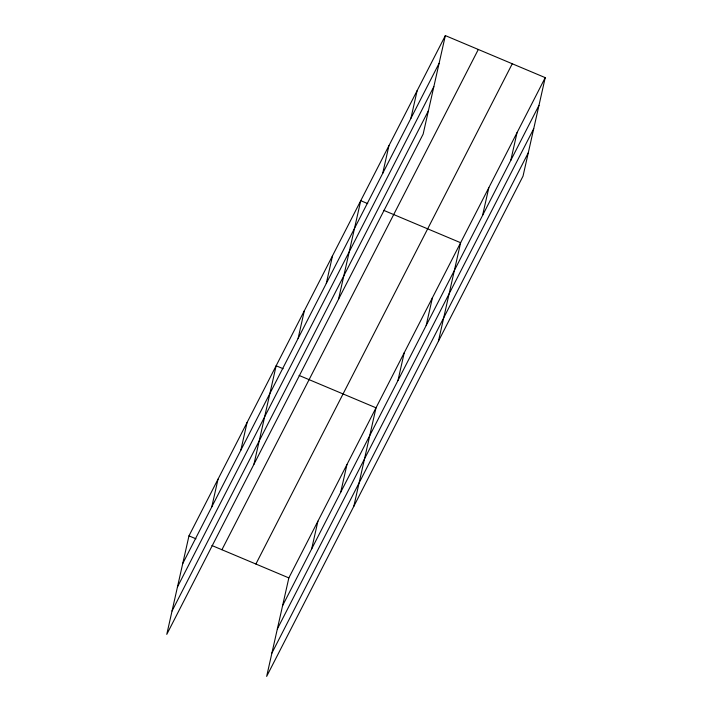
<?xml version="1.0" encoding="UTF-8"?>
<svg xmlns="http://www.w3.org/2000/svg" width="712" height="712" viewBox="0 0 712 712"><rect width="100%" height="100%" fill="white"/><g stroke="black" fill="none" stroke-linecap="round" stroke-linejoin="round"><path stroke-width="1.07" d="M445.347 35.6L188.974 535.869L166.777 634.365L423.151 134.096L445.347 35.6L545.223 77.635L523.026 176.131L266.653 676.4L288.85 577.904L545.223 77.635M211.784 506.891L218.032 479.167M240.834 450.189L247.082 422.474M253.944 464.277L276.14 365.772L283.136 368.718M298.097 338.467L304.344 310.743M326.292 283.438L332.54 255.715M338.547 299.191L360.744 200.686L367.73 203.632M382.7 173.381L388.939 145.657M311.66 548.925L317.908 521.202M410.895 118.352L417.143 90.629M340.719 492.223L346.967 464.509M353.82 506.312L376.016 407.807L299.111 375.447M397.972 380.502L404.22 352.778M426.177 325.473L432.424 297.75M438.423 341.226L460.619 242.721L383.715 210.351M482.576 215.416L488.824 187.692M510.78 160.387L517.028 132.663M182.726 563.584L439.099 63.324M177.466 586.946L433.83 86.677M172.037 611.012L428.41 110.743M221.93 549.735L478.304 49.475M255.893 564.029L512.266 63.76M282.611 605.618L538.975 105.358M277.342 628.981L533.715 128.712M271.922 653.046L528.286 152.777M188.974 535.869L195.969 538.806M211.945 545.534L288.85 577.904"/></g></svg>
